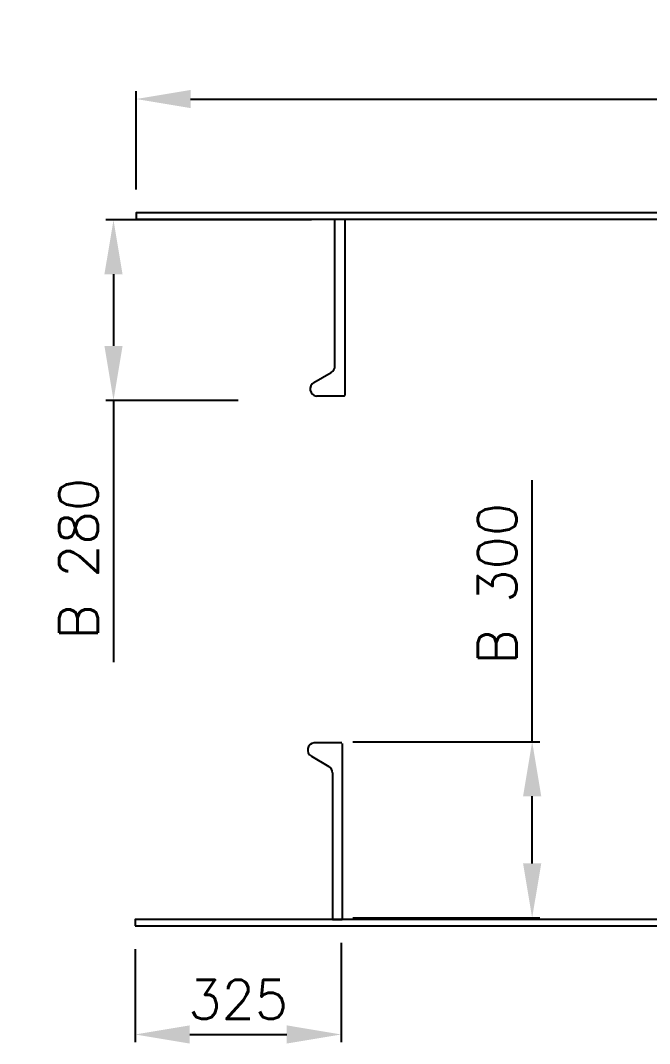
# Model space of a CAD drawing. Header units: inches. Extents: x -10308 to 8182, y 5 to 24017.
# Drawn here: x 216 to 1227, y 913 to 2556 of the extents above; entities that cross this region are included whole.
import ezdxf

# ---------------------------------------------------------------- set-up
doc = ezdxf.new("R2010")
doc.units = ezdxf.units.IN
doc.layers.add('COTAS', color=1, linetype='Continuous')
doc.layers.add('COTAS 1-200', color=1, linetype='Continuous')
doc.styles.add('de cotas', font='romans.shx')
doc.styles.get("Standard").update_dxf_attribs({"font": 'arial.ttf'})
doc.dimstyles.new('1 EN 1 HM Cota Polivalente', dxfattribs={"dimtxt": 3, "dimasz": 3, "dimexe": 0.5, "dimexo": 1.5, "dimgap": 1.5, "dimtad": 1, "dimtxsty": 'Standard', "dimcen": 2.5, "dimclrd": 1, "dimclre": 1, "dimclrt": 3, "dimadec": 0, "dimazin": 0, "dimtfac": 1, "dimtmove": 0, "dimatfit": 3, "dimfxl": 1, "dimarcsym": 0})

# ---------------------------------------------------------------- blocks, each defined once
blk = doc.blocks.new('*D21')
at = {"layer": 'COTAS', "color": 1, "lineweight": -2, "transparency": 16777216}
for p, q in [((1038.3, 1398.1), (1038.3, 1818.3)), ((750.3, 1398.1), (1050.8, 1398.1)), ((1038.3, 1202.6), (1038.3, 1310.6)), ((750.3, 1115.1), (1050.8, 1115.1))]:
    blk.add_line(p, q, dxfattribs=at)
at = {"layer": 'COTAS', "color": 1, "transparency": 16777216}
for points in [[(1023.7, 1310.6), (1052.9, 1310.6), (1038.3, 1398.1)], [(1023.7, 1202.6), (1052.9, 1202.6), (1038.3, 1115.1)]]:
    blk.add_solid(points, dxfattribs=at)
at = {"layer": 'Defpoints', "color": 0, "transparency": 16777216}
for p in [(712.8, 1398.1), (1038.3, 1398.1), (712.8, 1115.1)]:
    blk.add_point(p, dxfattribs=at)
at = {"layer": 'COTAS', "color": 3, "transparency": 16777216, "insert": (982.1, 1651.9), "char_height": 62.5, "attachment_point": 5, "rotation": 90, "style": 'de cotas'}
blk.add_mtext('B 300', dxfattribs=at)
blk = doc.blocks.new('*U22')
at = {"layer": 'COTAS 1-200'}
for p, q in [((26.9, 142), (-17.5, 142)), ((27.9, -141), (27.9, 141)), ((-21.9, 120.4), (5.9, 104.1)), ((12, 93.6), (12, -141)), ((13, -142), (26.9, -142))]:
    blk.add_line(p, q, dxfattribs=at)
for centre, radius, start, end in [((-16.4, 130.5), 11.5, 95.4143, 241.6471), ((0.6, 93.9), 11.5, 358.0711, 62.542), ((13, -141), 1, 180, 270), ((26.9, -141), 1, 270, 0)]:
    blk.add_arc(centre, radius, start, end, dxfattribs=at)
blk = doc.blocks.new('*U23')
at = {"layer": 'COTAS', "color": 0, "linetype": 'ByBlock', "lineweight": -2, "transparency": 16777216}
for p in [(0, 0), (650, 0), (1300, 0)]:
    blk.add_blockref('*U22', p, dxfattribs=at)
blk = doc.blocks.new('*D27')
at = {"layer": 'COTAS', "color": 1, "lineweight": -2, "transparency": 16777216}
for p, q in [((731.6, 1075.3), (731.6, 915.4)), ((400.7, 1065.1), (400.7, 915.4)), ((488.2, 927.9), (644.1, 927.9))]:
    blk.add_line(p, q, dxfattribs=at)
at = {"layer": 'COTAS', "color": 1, "transparency": 16777216}
for points in [[(488.2, 942.5), (488.2, 913.3), (400.7, 927.9)], [(644.1, 942.5), (644.1, 913.3), (731.6, 927.9)]]:
    blk.add_solid(points, dxfattribs=at)
at = {"layer": 'Defpoints', "color": 0, "transparency": 16777216}
for p in [(400.7, 1102.6), (731.6, 1112.8), (731.6, 927.9)]:
    blk.add_point(p, dxfattribs=at)
at = {"layer": 'COTAS', "color": 3, "transparency": 16777216, "insert": (566.2, 984.2), "char_height": 62.5, "attachment_point": 5, "style": 'de cotas'}
blk.add_mtext('325', dxfattribs=at)
blk = doc.blocks.new('*D30')
at = {"layer": 'COTAS', "color": 1, "lineweight": -2, "transparency": 16777216}
for p, q in [((683.9, 2236.2), (353.2, 2236.2)), ((365.7, 2148.7), (365.7, 2033.6)), ((566.2, 1946.1), (353.2, 1946.1)), ((365.7, 1946.1), (365.7, 1525.8))]:
    blk.add_line(p, q, dxfattribs=at)
at = {"layer": 'COTAS', "color": 1, "transparency": 16777216}
for points in [[(351.1, 2148.7), (380.2, 2148.7), (365.7, 2236.2)], [(351.1, 2033.6), (380.2, 2033.6), (365.7, 1946.1)]]:
    blk.add_solid(points, dxfattribs=at)
at = {"layer": 'Defpoints', "color": 0, "transparency": 16777216}
for p in [(721.4, 2236.2), (365.7, 1946.1), (603.7, 1946.1)]:
    blk.add_point(p, dxfattribs=at)
at = {"layer": 'COTAS', "color": 3, "transparency": 16777216, "insert": (309.4, 1692.2), "char_height": 62.5, "attachment_point": 5, "rotation": 90, "style": 'de cotas'}
blk.add_mtext('B 280', dxfattribs=at)
blk = doc.blocks.new('*U31')
at = {"layer": 'COTAS 1-200'}
for p, q in [((12, -93.6), (12, 141)), ((13, 142), (26.9, 142)), ((27.9, 141), (27.9, -141)), ((-21.9, -120.4), (5.9, -104.1)), ((26.9, -142), (-17.5, -142))]:
    blk.add_line(p, q, dxfattribs=at)
for centre, radius, start, end in [((13, 141), 1, 90, 180), ((26.9, 141), 1, 0, 90), ((0.6, -93.9), 11.5, 297.458, 1.9289), ((-16.4, -130.5), 11.5, 118.3529, 264.5857), ((26.9, -141), 1, 270, 0)]:
    blk.add_arc(centre, radius, start, end, dxfattribs=at)
blk = doc.blocks.new('*U32')
at = {"layer": 'COTAS', "color": 0, "linetype": 'ByBlock', "lineweight": -2, "transparency": 16777216}
for p in [(0, 0), (650, 0), (1300, 0)]:
    blk.add_blockref('*U31', p, dxfattribs=at)
blk = doc.blocks.new('*D47')
at = {"layer": 'COTAS', "color": 1, "lineweight": -2, "transparency": 16777216}
for p, q in [((402.1, 2285), (402.1, 2442.7)), ((4802.1, 2285), (4802.1, 2442.7)), ((489.6, 2430.2), (4714.6, 2430.2))]:
    blk.add_line(p, q, dxfattribs=at)
at = {"layer": 'COTAS', "color": 1, "transparency": 16777216}
for points in [[(489.6, 2444.8), (489.6, 2415.6), (402.1, 2430.2)], [(4714.6, 2444.8), (4714.6, 2415.6), (4802.1, 2430.2)]]:
    blk.add_solid(points, dxfattribs=at)
at = {"layer": 'Defpoints', "color": 0, "transparency": 16777216}
for p in [(4802.1, 2430.2), (402.1, 2247.5), (4802.1, 2247.5)]:
    blk.add_point(p, dxfattribs=at)
at = {"layer": 'COTAS', "color": 3, "transparency": 16777216, "insert": (2602.1, 2502.8), "char_height": 62.5, "attachment_point": 5, "style": 'de cotas'}
blk.add_mtext('(4400)', dxfattribs=at)

msp = doc.modelspace()

# ---------------------------------------------------------------- linework, layer by layer
at = {"layer": 'COTAS'}
for points in [[(402.1, 2237.5), (4802.1, 2237.5), (4802.1, 2247.5), (402.1, 2247.5)], [(400.7, 1102.6), (4800.7, 1102.6), (4800.7, 1112.6), (400.7, 1112.6)]]:
    msp.add_lwpolyline(points, close=True, dxfattribs=at)
at = {"layer": 'COTAS 1-200'}
msp.add_arc((1032.8, 1396.7), 1, 0, 90, dxfattribs=at)

# ---------------------------------------------------------------- block references
at = {"layer": 'COTAS'}
for name, p in [('*U32', (709.4, 2095.2)), ('*U23', (705.5, 1254.4))]:
    msp.add_blockref(name, p, dxfattribs=at)

# ---------------------------------------------------------------- dimensions: what is measured, and where the dimension line sits
dim = msp.add_linear_dim(base=(4802.1, 2430.2), p1=(402.1, 2247.5), p2=(4802.1, 2247.5), text='(4400)', dimstyle='1 EN 1 HM Cota Polivalente', override={"dimscale": 25, "dimtxt": 2.5, "dimasz": 3.5, "dimgap": 1, "dimdec": 0, "dimtxsty": 'de cotas'}, dxfattribs=at)
dim.commit()
dim.dimension.update_dxf_attribs({"geometry": '*D47', "text_midpoint": (2602.1, 2430.2), "dimtype": 160})
for base, p1, p2, angle, text, picture, middle in [((365.7, 1946.1), (721.4, 2236.2), (603.7, 1946.1), 270, 'B 280', '*D30', (309.4, 1692.2)), ((1038.3, 1398.1), (712.8, 1115.1), (712.8, 1398.1), 90, 'B 300', '*D21', (982.1, 1651.9))]:
    dim = msp.add_linear_dim(base=base, p1=p1, p2=p2, angle=angle, text=text, dimstyle='1 EN 1 HM Cota Polivalente', override={"dimscale": 25, "dimtxt": 2.5, "dimasz": 3.5, "dimgap": 1, "dimdec": 0, "dimtxsty": 'de cotas'}, dxfattribs=at)
    dim.commit()
    dim.dimension.update_dxf_attribs({"geometry": picture, "text_midpoint": middle})
dim = msp.add_linear_dim(base=(731.6, 927.9), p1=(400.7, 1102.6), p2=(731.6, 1112.8), text='325', dimstyle='1 EN 1 HM Cota Polivalente', override={"dimscale": 25, "dimtxt": 2.5, "dimasz": 3.5, "dimgap": 1, "dimdec": 0, "dimtxsty": 'de cotas'}, dxfattribs=at)
dim.commit()
dim.dimension.update_dxf_attribs({"geometry": '*D27', "text_midpoint": (566.2, 984.2)})

doc.saveas('drawing.dxf')
